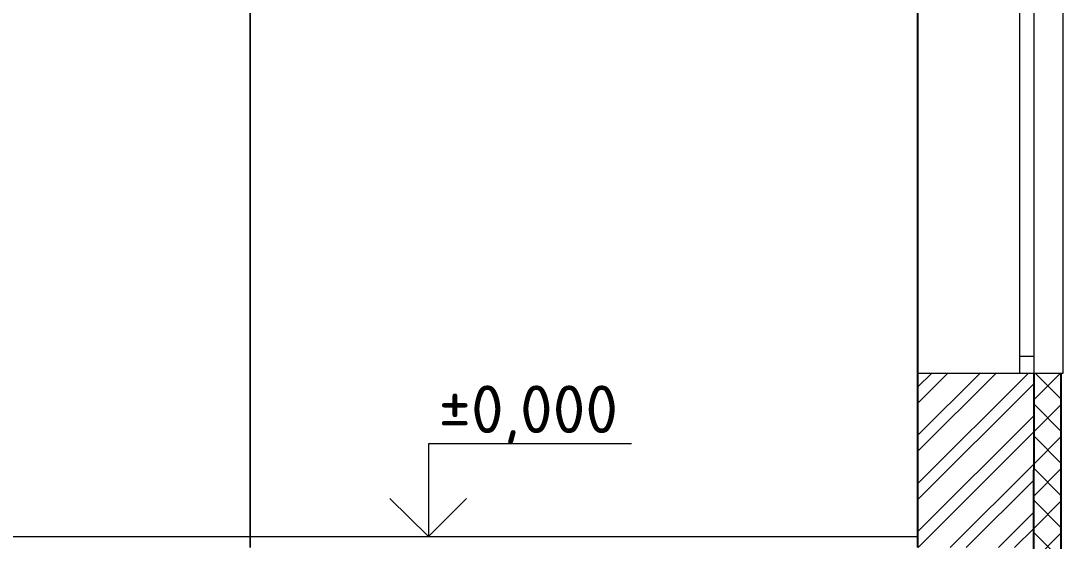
# Model space of a CAD drawing. Header units: millimetres. Extents: x -136099598 to 9192475, y 0 to 779331.
# Drawn here: x 321566 to 327293, y 288529 to 291391 of the extents above; entities that cross this region are included whole.
import ezdxf

# ---------------------------------------------------------------- set-up
doc = ezdxf.new("R2010")
doc.units = ezdxf.units.MM
doc.header["$MEASUREMENT"] = 0
doc.layers.get('0').update_dxf_attribs({"color": 250, "lineweight": 9})
for name, color, linetype, lineweight in [('_Фасад', 7, 'Continuous', 9), ('СТЕНЫ кирпич ЛИДЕР', 250, 'Continuous', 15), ('Фасад_тонкие', 7, 'Continuous', 5), ('фасады', 7, 'Continuous', 9), ('Штриховка', 7, 'Continuous', 5)]:
    doc.layers.add(name, color=color, linetype=linetype, lineweight=lineweight)
doc.layers.add('PDF _0', color=7, linetype='Continuous')
doc.styles.add('PDF ISOCPEUR', font='isocpeur.ttf')

msp = doc.modelspace()

# ---------------------------------------------------------------- hatches: boundary and pattern name
at = {"ltscale": 40, "true_color": 0x383e42}
h = msp.add_hatch(dxfattribs=at)
h.set_pattern_fill('ANSI32', color=250, scale=500, angle=360)
h.paths.add_polyline_path([(326498.2, 289453.6), (326498.2, 288493.6), (327138.2, 288493.6), (327138.2, 289453.5)])
at = {"layer": 'Штриховка', "transparency": 33554636}
h = msp.add_hatch(dxfattribs=at)
h.set_pattern_fill('ANSI37', color=256, scale=1000)
h.paths.add_polyline_path([(327138.2, 289453.6), (327138.2, 285951.9), (327288.1, 285951.8), (327288.1, 289453.5)])

# ---------------------------------------------------------------- linework, layer by layer
at = {"ltscale": 150}
for p, q in [((319130.5, 288553.6, -0.3), (322827.9, 288553.6, -0.2)), ((322827.9, 288553.6), (326498.2, 288553.6))]:
    msp.add_line(p, q, dxfattribs=at)
at = {"layer": '_Фасад', "lineweight": 0}
msp.add_line((323341.3, 288553.6), (324276.3, 288553.6), dxfattribs=at)
at = {"layer": 'СТЕНЫ кирпич ЛИДЕР', "lineweight": 25, "ltscale": 100}
for p, q in [((326498.1, 292491.8), (326498.1, 288493.6, -0.3)), ((327137.1, 286353.9), (327138.2, 289453.6, 0.2)), ((327288.1, 285951.8), (327288.1, 289453.6, 0.1))]:
    msp.add_line(p, q, dxfattribs=at)
at = {"layer": 'Фасад_тонкие', "lineweight": 0}
msp.add_lwpolyline([(324924.5, 289063.6), (323808.8, 289063.6), (323808.8, 288553.6), (323595.4, 288762.5), (323808.8, 288553.6), (324017.7, 288762.5)], dxfattribs=at)
at = {"layer": 'фасады', "ltscale": 150}
msp.add_lwpolyline([(322827.9, 292491.8), (322827.9, 288493.6), (322827.9, 288493.6), (322827.9, 292491.8)], dxfattribs=at)
for points, elevation in [([(326498.1, 289453.6), (327298.2, 289453.6), (327298.2, 291753.6), (326498.1, 291753.6)], -0.2), ([(327138.2, 291753.6), (327058.2, 291753.6), (327058.2, 289453.6), (327138.2, 289453.6)], 0), ([(327058.2, 289453.6), (327138.2, 289453.6), (327138.2, 289545.2), (327058.2, 289545.2)], 0)]:
    msp.add_lwpolyline(points, close=True, dxfattribs=dict(at, elevation=elevation))

# ---------------------------------------------------------------- texts
at = {"layer": 'PDF _0', "color": 18, "lineweight": 0, "true_color": 0x000000, "insert": (323862.9, 289061.9), "char_height": 262.49, "attachment_point": 7, "style": 'PDF ISOCPEUR'}
msp.add_mtext('%%P0,000', dxfattribs=at)

doc.saveas('drawing.dxf')
